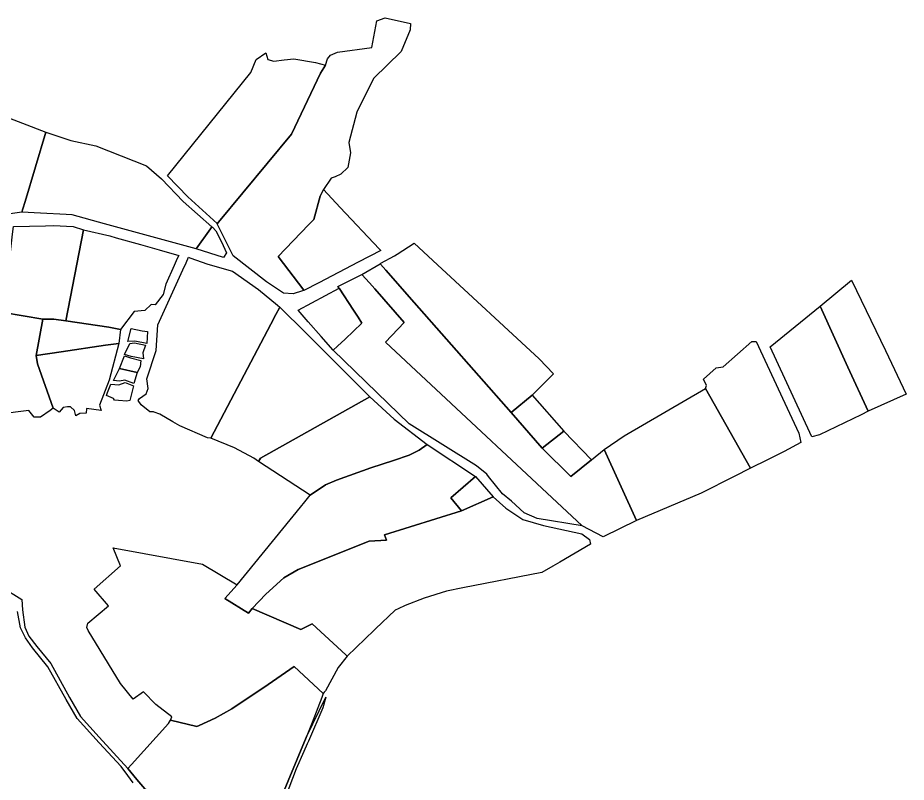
# Model space of a CAD drawing. Extents: x 544494 to 549037, y 1840490 to 1845220.
# Drawn here: x 548316 to 549037, y 1841752 to 1842372 of the extents above; entities that cross this region are included whole.
import ezdxf

# ---------------------------------------------------------------- set-up
doc = ezdxf.new("R2010")
doc.units = 0
doc.layers.add('Level 30', color=7, linetype='Continuous')

msp = doc.modelspace()

# ---------------------------------------------------------------- linework, layer by layer
at = {"layer": 'Level 30'}
for points in [[(548634.52, 1842367.43), (548634.14, 1842362.34), (548626.93, 1842344.8), (548604.46, 1842322.8), (548591.02, 1842295.54), (548584.44, 1842270.96), (548585.81, 1842262.58), (548583.63, 1842250.58), (548577.93, 1842245.16), (548573.38, 1842243.12), (548570.29, 1842242.01), (548563.85, 1842232.93), (548561.39, 1842227.29), (548556.02, 1842208.38), (548551.8661, 1842204.0699), (548527.3, 1842178.58), (548548.0372, 1842151.1592), (548548.15, 1842151.01), (548546.9833, 1842150.6304), (548539.36, 1842148.15), (548531.49, 1842148.7), (548517.64, 1842158.03), (548490.71, 1842178.87), (548477.82, 1842205.04), (548478.7714, 1842206.1915), (548537.9, 1842277.76), (548561.57, 1842327.27), (548565.46, 1842333.64), (548567.28, 1842338.89), (548569.7, 1842341.67), (548575.33, 1842344.32), (548603.09, 1842347.92), (548607.21, 1842369.77), (548614, 1842372.13)], [(548517.19, 1842343.77), (548517.22, 1842343.67), (548518.73, 1842338.38), (548523.7, 1842336.87), (548532.13, 1842338.1), (548539.97, 1842338.8), (548557.39, 1842335.94), (548565.46, 1842333.64), (548561.57, 1842327.27), (548537.9, 1842277.76), (548478.7714, 1842206.1915), (548477.82, 1842205.04), (548477.595, 1842205.2455), (548453.81, 1842226.97), (548437.46, 1842244.02), (548504.9, 1842327.76), (548509.31, 1842338.19)], [(548320.17, 1842217.13), (548319.39, 1842214.54), (548296.64, 1842211.26), (548273.24, 1842214.19), (548233.19, 1842227.08), (548229.02, 1842228.83), (548207.73, 1842237.74), (548201.53, 1842240.34), (548195.799, 1842242.194), (548186.2952, 1842245.2685), (548181.53, 1842246.81), (548184.3573, 1842252.0124), (548187.505, 1842257.8046), (548189.41, 1842261.31), (548209.38, 1842289.72), (548242.11, 1842328.38), (548297.13, 1842295.21), (548338.83, 1842279.38), (548321.97, 1842223.14)], [(548472.2454, 1842200.9434), (548460.58, 1842184.61), (548386.31, 1842205.09), (548360.18, 1842212.3), (548355.18, 1842212.57), (548334.31, 1842213.7), (548319.39, 1842214.54), (548320.17, 1842217.13), (548321.97, 1842223.14), (548338.83, 1842279.38), (548358.98, 1842272.69), (548379.4, 1842268.13), (548420.44, 1842252.08), (548432.47, 1842241.44), (548450.12, 1842223.06), (548473.45, 1842202.63)], [(548563.85, 1842232.93), (548577.6244, 1842218.2857), (548609.2344, 1842184.6793), (548610.56, 1842183.27), (548592.1506, 1842173.7541), (548560.0876, 1842157.1806), (548548.15, 1842151.01), (548548.0372, 1842151.1592), (548527.3, 1842178.58), (548551.8661, 1842204.0699), (548556.02, 1842208.38), (548561.39, 1842227.29)], [(548369.34, 1842200.07), (548355.02, 1842126.29), (548345.37, 1842127.75), (548336.4, 1842127.65), (548304.53, 1842132.98), (548308.21, 1842165.07), (548311.83, 1842196.67), (548312.59, 1842202.86), (548338.44, 1842203.44), (548344.95, 1842203.74), (548360.86, 1842202.93)], [(548482.93, 1842177.65), (548460.58, 1842184.61), (548472.2454, 1842200.9434), (548473.45, 1842202.63), (548473.8383, 1842202.2244), (548476.6, 1842199.34), (548481.26, 1842190.46), (548485.17, 1842181.43)], [(548430.68, 1842183.83), (548446.56, 1842179.36), (548445.39, 1842176.78), (548442.82, 1842171.14), (548435.99, 1842156.14), (548433.87, 1842147.7), (548427.52, 1842139.25), (548424.24, 1842139.53), (548419.03, 1842134.69), (548410.48, 1842133.92), (548399.36, 1842119.11), (548389.77, 1842121.04), (548355.02, 1842126.29), (548369.34, 1842200.07), (548390.7, 1842195.12), (548395.77, 1842193.69), (548415.45, 1842188.12)], [(548750.65, 1842083.3), (548733.14, 1842066.01), (548716.28, 1842051.83), (548637.5991, 1842141.2317), (548614.56, 1842167.41), (548610.25, 1842172.31), (548610.01, 1842172.58), (548610.61, 1842172.92), (548621.43, 1842179.04), (548623.85, 1842180.41), (548637.55, 1842189.16), (548656.3083, 1842171.8287), (548739.03, 1842095.4)], [(548490.14, 1842166.48), (548511.35, 1842151.79), (548526.5619, 1842139.0707), (548528.56, 1842137.4), (548528.29, 1842136.88), (548525.4, 1842131.39), (548521.3103, 1842123.6069), (548472.66, 1842031.02), (548469.99, 1842031.46), (548447.41, 1842041.14), (548441.8134, 1842044.4111), (548431.31, 1842050.55), (548426.6357, 1842052.22), (548426.02, 1842052.44), (548423.02, 1842052.42), (548416.04, 1842058.15), (548413.54, 1842061.52), (548414.68, 1842063.28), (548420.12, 1842067.15), (548421.72, 1842071.38), (548420.62, 1842079.11), (548428.36, 1842102.1), (548429.64, 1842123), (548449.95, 1842167.73), (548452.51, 1842173.37), (548454.5228, 1842177.8002), (548455.5727, 1842177.495), (548470.27, 1842172.25)], [(548817.9, 1841964.38), (548790.72, 1841950.94), (548773.72, 1841960.05), (548630.8662, 1842093.4232), (548614.15, 1842109.03), (548629.42, 1842124.87), (548605.54, 1842152.14), (548601.24, 1842157.06), (548595.17, 1842163.99), (548610.01, 1842172.58), (548610.25, 1842172.31), (548614.56, 1842167.41), (548637.5991, 1842141.2317), (548716.28, 1842051.83), (548741.42, 1842023.02), (548764.68, 1841999.93), (548781.35, 1842013.6), (548791.63, 1842021.8)], [(548595.17, 1842163.99), (548601.24, 1842157.06), (548605.54, 1842152.14), (548629.42, 1842124.87), (548614.15, 1842109.03), (548630.8662, 1842093.4232), (548773.72, 1841960.05), (548737.21, 1841965.85), (548726.65, 1841970.43), (548716.36, 1841979.95), (548709.13, 1841985.95), (548697.88, 1842000), (548696.39, 1842001.86), (548688.07, 1842008.57), (548633.58, 1842042.76), (548616.1874, 1842059.5689), (548571.9, 1842102.37), (548575.44, 1842105.71), (548581.53, 1842111.47), (548595.14, 1842124.34), (548591.98, 1842129.17), (548588.19, 1842134.96), (548576.55, 1842152.75), (548575.71, 1842154.23)], [(548992.32, 1842159.29), (549019.6805, 1842102.1053), (549036.63, 1842066.68), (549005.69, 1842052.92), (548989.376, 1842088.6534), (548966.71, 1842138.3)], [(548575.44, 1842105.71), (548571.9, 1842102.37), (548562.12, 1842113.53), (548551.58, 1842125.56), (548543.36, 1842134.94), (548576.55, 1842152.75), (548588.19, 1842134.96), (548591.98, 1842129.17), (548595.14, 1842124.34), (548581.53, 1842111.47)], [(548512.78, 1842014.85), (548511.23, 1842012.26), (548507.54, 1842014.81), (548491.65, 1842023.35), (548472.66, 1842031.02), (548521.3103, 1842123.6069), (548525.4, 1842131.39), (548528.29, 1842136.88), (548528.56, 1842137.4), (548529.83, 1842136.13), (548534.7733, 1842131.2086), (548543.37, 1842122.65), (548601.54, 1842064.73)], [(548966.71, 1842138.3), (548989.376, 1842088.6534), (549005.69, 1842052.92), (549000, 1842050.14), (548966.36, 1842033.72), (548960.17, 1842032.05), (548944.9517, 1842064.8469), (548926.19, 1842105.28)], [(548355.02, 1842126.29), (548389.77, 1842121.04), (548399.36, 1842119.11), (548397.93, 1842107.85), (548387.1, 1842106.53), (548351.29, 1842101.22), (548331.02, 1842098.1), (548336.4, 1842127.65), (548345.37, 1842127.75)], [(548420.7, 1842107.78), (548410.92, 1842109.89), (548405.31, 1842109.44), (548408.02, 1842120.06), (548416.96, 1842118.05), (548421.3, 1842117.67)], [(548331.02, 1842098.1), (548351.29, 1842101.22), (548387.1, 1842106.53), (548397.93, 1842107.85), (548390.14, 1842078.08), (548382.3, 1842057.75), (548383.6, 1842053.48), (548371.66, 1842055.02), (548371.34, 1842051.48), (548366.32, 1842051.05), (548362.96, 1842049.32), (548361.95, 1842053.46), (548358.63, 1842056.38), (548356.41, 1842056.4), (548352.88, 1842055.96), (548349.52, 1842052.11), (548344.73, 1842055.29), (548331.86, 1842091.3)], [(548417.44, 1842100.25), (548417.84, 1842095.5), (548407.85, 1842097.39), (548402.64, 1842098.92), (548406.8, 1842107.89), (548410.64, 1842108.38), (548419.46, 1842106.47)], [(548924.0379, 1842013.5558), (548910.28, 1842006.81), (548873.92, 1842071.46), (548874.66, 1842073.76), (548872.06, 1842078.9), (548882.48, 1842088.02), (548888.18, 1842089), (548911.52, 1842109.6), (548915.03, 1842109.42), (548938.2841, 1842059.5091), (548949.61, 1842035.2), (548951.11, 1842027.58), (548937.65, 1842020.23)], [(548415.92, 1842094.19), (548415.24, 1842089.02), (548412.81, 1842084.22), (548398.51, 1842087.57), (548402.43, 1842097.8), (548407.5, 1842096.24)], [(548398.51, 1842087.57), (548412.81, 1842084.22), (548410.12, 1842075.33), (548402.74, 1842078.2), (548398.45, 1842077.33), (548393.65, 1842077.83)], [(548409.94, 1842073.65), (548406.8, 1842061.73), (548404.37, 1842061.1), (548397.58, 1842061.53), (548394.57, 1842061.99), (548393.63, 1842063.36), (548387.91, 1842065.59), (548388.68, 1842068), (548391.51, 1842074.84), (548398.02, 1842074.35), (548403.15, 1842076.16)], [(548873.92, 1842071.46), (548910.28, 1842006.81), (548897, 1842000), (548870.35, 1841986.33), (548817.9, 1841964.38), (548791.63, 1842021.8), (548807.98, 1842032.87)], [(548565.62, 1841993.33), (548553.26, 1841984.86), (548511.23, 1842012.26), (548512.78, 1842014.85), (548601.54, 1842064.73), (548621.29, 1842046.38), (548648.09, 1842025.83), (548641.47, 1842021.43), (548633.45, 1842017.29), (548620.73, 1842012.85), (548602.34, 1842007.11), (548574.48, 1841997.08)], [(548733.14, 1842066.01), (548758.96, 1842036.73), (548741.42, 1842023.02), (548716.28, 1842051.83)], [(548758.96, 1842036.73), (548781.35, 1842013.6), (548764.68, 1841999.93), (548741.42, 1842023.02)], [(548667.3, 1841982.73), (548675.99, 1841972.04), (548613.57, 1841952.78), (548614.99, 1841948.32), (548601.02, 1841947.46), (548543.37, 1841924.41), (548531.85, 1841917.75), (548517.18, 1841904.6), (548505.98, 1841892.84), (548503.05, 1841889.22), (548483.81, 1841901.14), (548493.97, 1841912.09), (548545.36, 1841975.14), (548548.96, 1841979.52), (548553.26, 1841984.86), (548565.62, 1841993.33), (548574.48, 1841997.08), (548602.34, 1842007.11), (548620.73, 1842012.85), (548633.45, 1842017.29), (548641.47, 1842021.43), (548648.09, 1842025.83), (548687.21, 1842000.06)], [(548701.51, 1841983.49), (548675.99, 1841972.04), (548667.3, 1841982.73), (548687.21, 1842000.06)], [(548780.47, 1841945.01), (548755.7456, 1841930.5644), (548750.1156, 1841927.2749), (548741.19, 1841922.06), (548677.0213, 1841909.6023), (548663.72, 1841907.02), (548645.55, 1841901.32), (548630.09, 1841895.39), (548624.4407, 1841892.6222), (548622.15, 1841891.5), (548606.1537, 1841876.4831), (548605, 1841875.4), (548583.09, 1841854.27), (548582.0642, 1841855.2228), (548554.86, 1841880.49), (548545.51, 1841875.97), (548505.98, 1841892.84), (548517.18, 1841904.6), (548531.85, 1841917.75), (548543.37, 1841924.41), (548601.02, 1841947.46), (548614.99, 1841948.32), (548613.57, 1841952.78), (548675.99, 1841972.04), (548701.51, 1841983.49), (548711.73, 1841974.42), (548725.68, 1841964.98), (548742.49, 1841960.16), (548773.55, 1841953.37), (548779.77, 1841948.84)], [(548505.98, 1841892.84), (548545.51, 1841875.97), (548554.86, 1841880.49), (548582.0642, 1841855.2228), (548583.09, 1841854.27), (548575.83, 1841845.09), (548565.62, 1841826.08), (548564.5806, 1841824.9345), (548563.76, 1841824.03), (548540.24, 1841845.78), (548519.02, 1841831.36), (548489.55, 1841811.63), (548476.14, 1841804.02), (548463.05, 1841797.96), (548461.31, 1841797.06), (548439.79, 1841802.35), (548440.98, 1841804.97), (548428.1, 1841815.02), (548418.03, 1841825.4), (548409.53, 1841819.38), (548399.21, 1841832.02), (548373.03, 1841874.96), (548372.03, 1841877.53), (548372.84, 1841881.04), (548389.55, 1841895.18), (548377.91, 1841908.45), (548399.36, 1841927.56), (548393.36, 1841942.17), (548465.71, 1841928.9), (548493.97, 1841912.09), (548483.81, 1841901.14), (548503.05, 1841889.22)], [(548554.85, 1841800.38), (548549.8127, 1841788.1893), (548513.48, 1841700.26), (548513.2349, 1841700.3651), (548510.475, 1841701.5481), (548443.75, 1841730.15), (548436.98, 1841733.54), (548419.16, 1841746.64), (548412.652, 1841754.245), (548405.16, 1841763), (548408.2863, 1841766.4809), (548438.13, 1841799.71), (548439.79, 1841802.35), (548461.31, 1841797.06), (548463.05, 1841797.96), (548476.14, 1841804.02), (548489.55, 1841811.63), (548519.02, 1841831.36), (548540.24, 1841845.78), (548563.76, 1841824.03), (548562.5434, 1841820.8008)]]:
    msp.add_lwpolyline(points, close=True, dxfattribs=at)
for points in [[(548304.53, 1842132.98), (548336.4, 1842127.65), (548331.02, 1842098.1), (548331.86, 1842091.3), (548344.73, 1842055.29), (548342.15, 1842053.57), (548334.48, 1842048.06), (548329.34, 1842048.1), (548324.91, 1842053.66), (548301.2, 1842050.54)], [(548302.88, 1841910.51), (548319.35, 1841900.26), (548319.93, 1841891.78), (548321.84, 1841877.75), (548325.06, 1841870.4), (548331.34, 1841861.99), (548342.9, 1841848.15), (548358.08, 1841820.82), (548366.89, 1841805.25), (548382.0217, 1841788.5447), (548405.16, 1841763), (548412.652, 1841754.245), (548419.16, 1841746.64)], [(548409.59, 1841751.35), (548405.15, 1841757.52), (548399.75, 1841764.67), (548382.1023, 1841784.0383), (548364.16, 1841803.73), (548355.17, 1841818.97), (548340.3, 1841845.67), (548327.85, 1841861.01), (548322.3, 1841869.19), (548318.3, 1841877.13), (548315.77, 1841890.6)], [(548513.48, 1841700.26), (548549.8127, 1841788.1893), (548565.9139, 1841820.854), (548563.35, 1841812.32), (548551.6919, 1841785.2227), (548550.77, 1841783.08), (548548.1039, 1841777.0201), (548541.83, 1841762.76), (548538.9097, 1841755.0573), (548517.68, 1841699.06)]]:
    msp.add_lwpolyline(points, dxfattribs=at)

doc.saveas('drawing.dxf')
